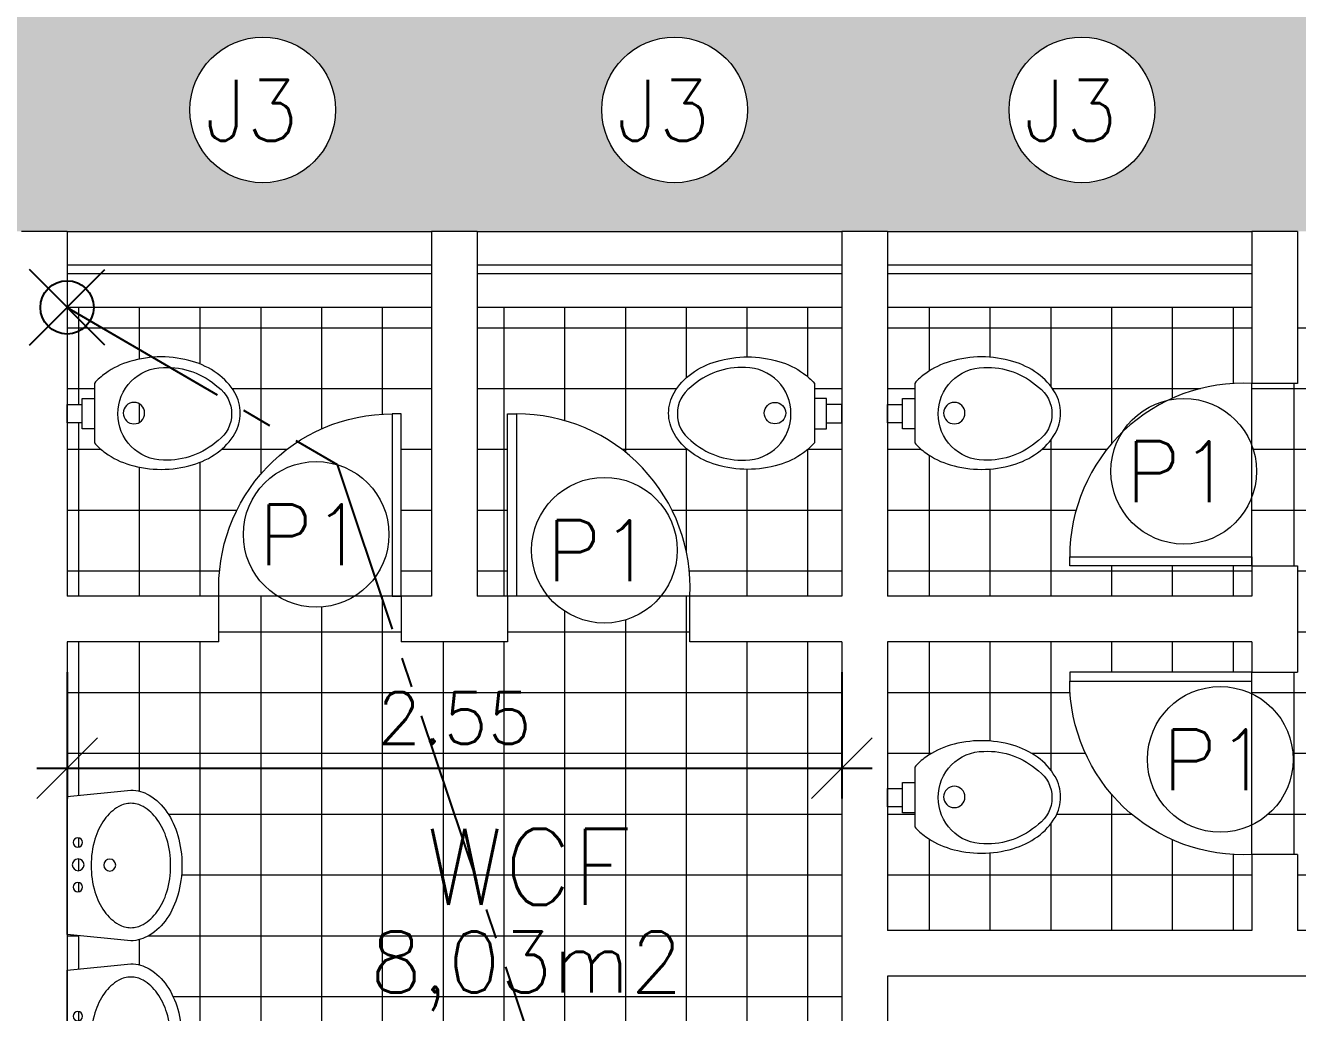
# Model space of a CAD drawing. Header units: millimetres. Extents: x 521 to 1055, y 261 to 520.
# Drawn here: x 558.286 to 562.473, y 502.147 to 505.394 of the extents above; entities that cross this region are included whole.
import ezdxf
from ezdxf.enums import TextEntityAlignment as Align

# ---------------------------------------------------------------- set-up
doc = ezdxf.new("R2010")
doc.units = ezdxf.units.MM
doc.linetypes.add('CENTER2', pattern=[28.575000000000003, 19.05, -3.175, 3.175, -3.175])
doc.linetypes.add('CONTINU', pattern=[0])
doc.layers.add('0.1', color=8, linetype='Continuous', lineweight=13)
doc.layers.add('ppci', color=8, linetype='Continuous')
doc.styles.add('ROMANS', font='romans')
doc.styles.get("Standard").update_dxf_attribs({"font": 'romans.shx'})
doc.dimstyles.new('Fares Eng - 50', dxfattribs={"dimscale": 2, "dimtxt": 0.085, "dimasz": 0.1, "dimexe": 0.05, "dimexo": 0.05, "dimgap": 0.04, "dimtad": 1, "dimzin": 4, "dimdsep": 46, "dimtxsty": 'ROMANS', "dimblk1": 'OBLIQUE', "dimblk2": 'OBLIQUE', "dimsah": 1, "dimcen": 0.05, "dimdle": 0.05, "dimclrd": 8, "dimclre": 8, "dimclrt": 8, "dimaunit": 1, "dimadec": 0, "dimazin": 0, "dimtfac": 1, "dimtix": 1, "dimtmove": 2, "dimatfit": 0, "dimldrblk": 'OPEN90', "dimfxl": 1, "dimtolj": 1, "dimtzin": 0, "dimarcsym": 0})
pattern_1 = [(0, (-0.7382471170010376, 0), (0, 0.2), []), (90, (-0.7382471170010376, 0), (-0.2, 1.224606353822377e-17), [])]
pattern_2 = [(37.50000000000001, (143.7004014686074, 358.238719848207), (-0.008000156479920228, 0.2447066186646712), [0, -0.19304, 0, -0.2159, 0, -0.206375]), (7.499999999999999, (143.7004014686074, 358.238719848207), (0.2247616415690013, 0.3584125502841771), [0, -0.10414, 0, -0.17399, 0, -0.06667500000000001]), (327.5, (143.5441914686074, 358.238719848207), (0.395496185120729, 0.0007185923392728455), [0, -0.0635, 0, -0.2286, 0, -0.29845]), (317.5, (143.5441914686074, 358.238719848207), (0.3817782262361486, 0.1114646616286081), [0, -0.03175, 0, -0.14986, 0, -0.17145])]

# ---------------------------------------------------------------- blocks, each defined once
blk = doc.blocks.new('P60')
at = {"color": 252}
blk.add_lwpolyline([(-0.6000000000000227, 0.05960000000008298), (0, 0.05960000000008298), (0, 0.03000000000000114), (-0.6000000000000227, 0.03000000000000114)], close=True, dxfattribs=at)
at = {"color": 8}
blk.add_arc((-0.02886986666674457, 0.05960000000008306), 0.5711301333332781, 87.10253993610587, 180, dxfattribs=at)
blk = doc.blocks.new('Cuba-emp')
blk.add_lwpolyline([(0.2100034834991149, 0.2482008336621746), (-7.105427357601002e-15, 0.227407372452717), (7.105427357601002e-15, -0.227407372452717), (0.2100034834991291, -0.2482008336621604, 0.1378156270121392), (0.2705880087187396, -0.2311785380375015, 0.1070411790707005), (0.3288221515426883, -0.1757097620058969, 0.0807505460992588), (0.3644727820534435, -0.09904874869174485, 0.06864280771685904), (0.3780384553094791, -0.0007008336622078559, 0.06864280771690003), (0.3644727820534364, 0.09764708136732558, 0.08075054609930853), (0.3288221515426741, 0.1743080946814768, 0.10704117907071), (0.2705880087187253, 0.2297768707130761, 0.1157522192348251), (0.2100034834991149, 0.2482008336621746)], format="xyb")
blk.add_lwpolyline([(0.2100034834991149, 0.2045185337481215, -0.1318273881114975), (0.2501415417997279, 0.1937487812531433, -0.1066332451029667), (0.2967372728202164, 0.1514795764228545, -0.08348179435471227), (0.328253700616866, 0.08706086194230345, -0.0722322283218027), (0.3408968663839005, 1.243449787580175e-14, -0.07223222832186973), (0.3282537006168731, -0.08706086194227858, -0.08348179435460365), (0.2967372728202307, -0.1514795764226058, -0.106633245102999), (0.2501415417997421, -0.1937487812531256, -0.1318273881114998), (0.2100034834991291, -0.2045185337481072, -0.1318273881114848), (0.1698654251985161, -0.1937487812531282, -0.1066332451030064), (0.1232696941780276, -0.151479576422612, -0.08348179435461947), (0.09175326638137804, -0.08706086194228746, -0.07223222832185378), (0.07911010061422985, 3.552713678800501e-15, -0.07223222832187323), (0.09175326638137093, 0.08706086194229457, -0.08348179435457351), (0.1232696941780134, 0.15147957642262, -0.1066332451030294), (0.1698654251985019, 0.1937487812531398, -0.1318273881114961)], format="xyb", close=True)
for centre, radius in [((0.03578416458526235, 0.0710594457912066), 0.01546869292730512), ((0.03651954001270497, -0.002319139823612204), 0.0193358661591314), ((0.03651954001270497, -0.002319139823612204), 0.0193358661591314), ((0.1402810526510621, -0.001433449959218791), 0.01977531766275002), ((0.03578416458526945, -0.07569772543820363), 0.01546869292730512)]:
    blk.add_circle(centre, radius)
blk = doc.blocks.new('Vaso')
for points in [[(0.02999999999997272, -0.04999999999995453), (0.02999999999997272, 0), (-0.02999999999997272, 0), (-0.02999999999997272, -0.04999999999995453)], [(0.04999999999995453, -0.09000000000014552), (0.04999999999995453, -0.04999999999995453), (-0.04999999999995453, -0.04999999999995453), (-0.04999999999995453, -0.09000000000014552)]]:
    blk.add_lwpolyline(points)
for points in [[(0.1828955200001019, -0.3100000000001728, -0.071776), (0.1680402599999979, -0.4129498500001318, -0.083144), (0.128710270000056, -0.4938477600001079, -0.106699), (0.06516211000007388, -0.5518467399999736, -0.132564), (-0.002104480000070907, -0.5700000000001637, -0.132564), (-0.06937106999998832, -0.5518467399999736, -0.106699), (-0.1329192299999704, -0.4938477600001079, -0.083144), (-0.1722492199999124, -0.4129498500001318, -0.071776), (-0.1871044800000163, -0.3100000000001728, -0.071776), (-0.1722492199999124, -0.2070501499999864, -0.083144), (-0.1329192299999704, -0.1261522400000104, -0.060171), (-0.09999999999990905, -0.09000000000014552), (0.09579103999999461, -0.09000000000014552, -0.060171), (0.128710270000056, -0.1261522400000104, -0.083144), (0.1680402599999979, -0.2070501499999864, -0.071776)], [(-0.08763701527800549, -0.4972033683313839, 0.2473999053505774), (0, -0.5413053001348089, 0.2473999053505774), (0.08763701527800549, -0.4972033683313839, 0.1978584598758542), (0.1521044799999345, -0.3175259839795217, 0.4183289460701766), (0, -0.1675407474929216, 0.4183289460701766), (-0.1521044799999345, -0.3175259839795217, 0.1978584598758542)]]:
    blk.add_lwpolyline(points, format="xyb", close=True)
blk.add_circle((-0.002104480000070907, -0.2200259839794398), 0.03525)
blk = doc.blocks.new('ÁREA')
for p in [(4.97462945148186e-05, 0.003761569252461072), (0, 0)]:
    blk.add_attdef('COMPARTIMENTO', text='', height=0.0025).set_placement(p, align=Align.CENTER)
at = {"color": 1}
for p in [(-4.97462945148186e-05, -0.003761569252461072), (-9.94925890296372e-05, -0.007523138504922144)]:
    blk.add_attdef('ÁREA', text='', height=0.002, dxfattribs=at).set_placement(p, align=Align.CENTER)
blk = doc.blocks.new('_OBLIQUE')
at = {"color": 0, "linetype": 'ByBlock'}
blk.add_line((-0.5, -0.5), (0.5, 0.5), dxfattribs=at)
blk = doc.blocks.new('*D2777')
at = {"layer": '0.1', "color": 8, "linetype": 'CONTINU', "lineweight": -2, "transparency": 16777216}
for p, q in [((558.4232697461764, 503.266921684354), (558.4232697461764, 502.851239636272)), ((560.9732697461764, 503.266921684354), (560.9732697461764, 502.851239636272)), ((558.3232697461764, 502.951239636272), (561.0732697461764, 502.951239636272))]:
    blk.add_line(p, q, dxfattribs=at)
at = {"layer": 'DEFPOINTS', "color": 0, "linetype": 'CONTINU', "lineweight": -2, "transparency": 16777216}
for p in [(558.4232697461764, 503.366921684354), (560.9732697461764, 503.366921684354), (560.9732697461764, 502.951239636272)]:
    blk.add_point(p, dxfattribs=at)
at = {"layer": '0.1', "color": 8, "linetype": 'CONTINU', "lineweight": -2, "transparency": 16777216, "xscale": 0.2, "yscale": 0.2, "zscale": 0.2, "rotation": 180}
blk.add_blockref('_OBLIQUE', (558.4232697461764, 502.951239636272), dxfattribs=at)
at = {"layer": '0.1', "color": 8, "linetype": 'CONTINU', "lineweight": -2, "transparency": 16777216, "xscale": 0.2, "yscale": 0.2, "zscale": 0.2}
blk.add_blockref('_OBLIQUE', (560.9732697461764, 502.951239636272), dxfattribs=at)
at = {"layer": '0.1', "color": 8, "linetype": 'CONTINU', "transparency": 16777216, "insert": (559.6982697461764, 503.116239636272), "char_height": 0.17, "attachment_point": 5, "style": 'ROMANS'}
blk.add_mtext('\\A1;2.55', dxfattribs=at)
blk = doc.blocks.new('_Open90')
at = {"color": 0, "linetype": 'ByBlock', "lineweight": -2}
for p, q in [((-0.5, 0.5), (0, 0)), ((0, 0), (-1, 0)), ((0, 0), (-0.5, -0.5))]:
    blk.add_line(p, q, dxfattribs=at)

msp = doc.modelspace()

# ---------------------------------------------------------------- hatches: boundary and pattern name
at = {"layer": '0.1', "linetype": 'CONTINU', "lineweight": -2}
h = msp.add_hatch(dxfattribs=at)
h.set_pattern_fill('AR-SAND,_O', color=8, scale=0.005, double=1)
h.set_pattern_definition(pattern_2)
h.paths.add_polyline_path([(579.8232697461762, 510.2906232377865), (576.3447484961246, 510.2560121180583), (574.9034919957812, 505.432420980831), (579.8232697461763, 505.432420980831)])
h.paths.add_polyline_path([(576.3447484961246, 510.2560121180583), (566.7592648932132, 510.1606370155981), (568.1642979498415, 505.432420980831), (574.9034919957812, 505.432420980831)])
h.paths.add_polyline_path([(566.7592648932132, 510.1606370155981), (560.5031464974845, 510.098388937388), (559.753619572195, 505.432420980831), (568.1642979498415, 505.432420980831)])
h.paths.add_polyline_path([(568.1642979498416, 505.432420980831), (559.7536195721948, 505.432420980831), (559.6386839376752, 504.7169216843538), (559.7732697461763, 504.7169216843538), (560.9732697461764, 504.7169216843542), (561.1232697461762, 504.7169216843538), (562.3232697461763, 504.7169216843542), (562.4732697461761, 504.7169216843538), (563.6982697461763, 504.7169216843542), (563.7982697461762, 504.7169216843542), (565.0232697461763, 504.7169216843542), (565.1732697461762, 504.7169216843538), (566.3024364861766, 504.7169216843549), (566.4024364861765, 504.7169216843542), (567.5316031461766, 504.7169216843549), (567.6316031461765, 504.7169216843542), (568.3769151729446, 504.7169216843546)])
h.paths.add_polyline_path([(563.5144342858755, 505.1163371083941, -1), (563.9937219546157, 505.1163371083941, -1)], flags=16)
h.paths.add_polyline_path([(561.5239054885126, 505.1163371083941, -1), (562.0031931572528, 505.1163371083941, -1)], flags=16)
h.paths.add_polyline_path([(560.1831995466939, 505.1163371083941, -1), (560.6624872154341, 505.1163371083941, -1)], flags=16)
h.paths.add_polyline_path([(574.9034919957812, 505.432420980831), (568.1642979498415, 505.432420980831), (568.3769151729446, 504.7169216843545), (568.7607698061765, 504.7169216843549), (568.8607698061764, 504.7169216843542), (569.9899364661765, 504.7169216843549), (570.0899364661764, 504.7169216843542), (571.2191031261765, 504.7169216843549), (571.3191031261764, 504.7169216843542), (572.4482697861765, 504.7169216843549), (572.5482697861764, 504.7169216843542), (573.6774364461764, 504.7169216843549), (573.7774364461764, 504.7169216843542), (574.6897056314937, 504.7169216843548)])
h.paths.add_polyline_path([(571.9664554963579, 505.1163371083941, -1), (572.5945140574754, 505.1163371083941, -1)], flags=16)
h.paths.add_polyline_path([(579.823269746176, 505.432420980831), (574.9034919957812, 505.432420980831), (574.6897056314936, 504.7169216843546), (574.9066031061764, 504.7169216843549), (575.0066031061763, 504.7169216843542), (576.1357697661764, 504.7169216843549), (576.2357697661763, 504.7169216843542), (577.3649364261764, 504.7169216843549), (577.4649364261763, 504.7169216843542), (578.5941030861763, 504.7169216843549), (578.6941030861763, 504.7169216843542), (579.8232697461762, 504.7169216843549)])
h.paths.add_polyline_path([(579.289110083525, 506.3015917954538), (579.7986338930486, 506.3015917954538), (579.7986338930486, 506.0015917954538), (579.289110083525, 506.0015917954538)], flags=24)
h.paths.add_polyline_path([(577.6697578514143, 506.3015917954538), (578.3792816609382, 506.3015917954538), (578.3792816609382, 506.0015917954538), (577.6697578514143, 506.0015917954538)], flags=24)
h.paths.add_polyline_path([(575.3982697461763, 508.1316514528437), (576.2982697461764, 508.1316514528437), (576.2982697461764, 507.8316514528436), (575.3982697461763, 507.8316514528436)], flags=25)
h.paths.add_polyline_path([(568.5410079014146, 506.3015917954538), (569.0505317109382, 506.3015917954538), (569.0505317109382, 506.0015917954538), (568.5410079014146, 506.0015917954538)], flags=24)
h.paths.add_polyline_path([(572.1685078814144, 506.3015917954538), (572.8780316909383, 506.3015917954538), (572.8780316909383, 506.0015917954538), (572.1685078814144, 506.0015917954538)], flags=24)
h.paths.add_polyline_path([(567.3672578714143, 506.3015917954538), (568.0767816809382, 506.3015917954538), (568.0767816809382, 506.0015917954538), (567.3672578714143, 506.0015917954538)], flags=25)
h.paths.add_polyline_path([(573.9113054904619, 506.9663638188315), (574.7827340618906, 506.9663638188315), (574.7827340618906, 506.6663638188314), (573.9113054904619, 506.6663638188314)], flags=24)
h.paths.add_polyline_path([(571.1517660163413, 509.8143493886438), (573.8231945877699, 509.8143493886438), (573.8231945877699, 510.1714922457867), (571.1517660163413, 510.1714922457867)], flags=24)
h.paths.add_polyline_path([(559.4435078414144, 506.3015917954538), (559.9530316509383, 506.3015917954538), (559.9530316509383, 506.0015917954538), (559.4435078414144, 506.0015917954538)], flags=9)
h.paths.add_polyline_path([(560.0327935557002, 506.3015917954538), (560.7137459366525, 506.3015917954538), (560.7137459366525, 506.0015917954538), (560.0327935557002, 506.0015917954538)], flags=24)
h.paths.add_polyline_path([(560.7935078414143, 506.3015917954538), (561.3030316509382, 506.3015917954538), (561.3030316509382, 506.0015917954538), (560.7935078414143, 506.0015917954538)], flags=24)
h.paths.add_polyline_path([(561.3827935557001, 506.3015917954538), (562.0637459366524, 506.3015917954538), (562.0637459366524, 506.0015917954538), (561.3827935557001, 506.0015917954538)], flags=24)
h.paths.add_polyline_path([(562.1435078414145, 506.3015917954538), (562.6530316509381, 506.3015917954538), (562.6530316509381, 506.0015917954538), (562.1435078414145, 506.0015917954538)], flags=24)
h.paths.add_polyline_path([(563.3935078414145, 506.3015917954538), (564.1030316509382, 506.3015917954538), (564.1030316509382, 506.0015917954538), (563.3935078414145, 506.0015917954538)], flags=24)
h.paths.add_polyline_path([(564.8435078414143, 506.3015917954538), (565.3530316509382, 506.3015917954538), (565.3530316509382, 506.0015917954538), (564.8435078414143, 506.0015917954538)], flags=24)
h.paths.add_polyline_path([(565.5827935556999, 506.3015917954538), (566.2637459366524, 506.3015917954538), (566.2637459366524, 506.0015917954538), (565.5827935556999, 506.0015917954538)], flags=24)
h.paths.add_polyline_path([(560.6935078414144, 506.9663638188315), (561.4030316509381, 506.9663638188315), (561.4030316509381, 506.6663638188314), (560.6935078414144, 506.6663638188314)], flags=24)
h.paths.add_polyline_path([(566.6672578714143, 506.9663638188315), (567.3767816809382, 506.9663638188315), (567.3767816809382, 506.6663638188314), (566.6672578714143, 506.6663638188314)], flags=24)
h.paths.add_polyline_path([(563.5325175318214, 504.9648247685257), (563.9372794365834, 504.9648247685257), (563.9372794365834, 505.2648247685257), (563.5325175318214, 505.2648247685257)], flags=24)
h.paths.add_polyline_path([(561.5419887344585, 504.9648247685257), (561.9372268296966, 504.9648247685257), (561.9372268296966, 505.2648247685257), (561.5419887344585, 505.2648247685257)], flags=24)
h.paths.add_polyline_path([(560.2012827926399, 504.9648247685257), (560.5965208878779, 504.9648247685257), (560.5965208878779, 505.2648247685257), (560.2012827926399, 505.2648247685257)], flags=24)
h.paths.add_polyline_path([(571.984538742304, 504.9648247685257), (572.5702530280183, 504.9648247685257), (572.5702530280183, 505.2648247685257), (571.984538742304, 505.2648247685257)], flags=24)
h = msp.add_hatch(dxfattribs=at)
h.set_pattern_fill('AR-SAND,_O', color=8, scale=0.005, double=1)
h.set_pattern_definition(pattern_2)
h.paths.add_polyline_path([(560.5031464974846, 510.098388937388), (552.37060162345, 510.0174705056474), (554.3316849123622, 505.432420980831), (559.753619572195, 505.432420980831)])
h.paths.add_polyline_path([(559.753619572195, 505.432420980831), (556.5315332242425, 505.432420980831), (556.5315332242424, 504.716921684354), (556.9232697461764, 504.7169216843542), (557.0732697461764, 504.7169216843535), (558.2732697461764, 504.7169216843538), (558.4232697461764, 504.7169216843538), (559.6232697461764, 504.7169216843542), (559.6386839376753, 504.7169216843541)])
h.paths.add_polyline_path([(557.4273054094059, 505.1163371083941, -1), (557.9065930781462, 505.1163371083941, -1)], flags=16)
h.paths.add_polyline_path([(558.8275978308412, 505.1163371083941, -1), (559.3068854995815, 505.1163371083941, -1)], flags=16)
h.paths.add_polyline_path([(556.5315332242426, 505.432420980831), (554.3316849123623, 505.432420980831), (554.6377129510901, 504.7169216843539), (555.5732697461765, 504.7169216843542), (555.6732697461764, 504.7169216843542), (556.5315332242424, 504.7169216843542)])
h.paths.add_polyline_path([(554.3316849123623, 505.432420980831), (544.9772643592248, 505.432420980831), (544.9301289858154, 504.7169216843541), (545.2857697461762, 504.7169216843541), (545.3857697461763, 504.7169216843538), (546.7482697461763, 504.7169216843541), (546.8482697461764, 504.7169216843538), (548.2207697461763, 504.7169216843541), (548.3707697461764, 504.7169216843539), (549.7232697461764, 504.7169216843541), (549.9732697461764, 504.7169216843539), (550.0232697461763, 504.7169216843539), (550.2732697461763, 504.7169216843539), (551.5232697461768, 504.7169216843542), (551.6232697461767, 504.7169216843542), (552.8732697461767, 504.7169216843542), (552.9732697461766, 504.7169216843542), (554.2232697461766, 504.7169216843542), (554.3232697461765, 504.7169216843542), (554.63771295109, 504.7169216843542)])
h.paths.add_polyline_path([(553.4945689951155, 505.1163371083941, -1), (554.122627556233, 505.1163371083941, -1)], flags=16)
h.paths.add_polyline_path([(548.8847540960406, 505.1163371083941, -1), (549.364041764781, 505.1163371083941, -1)], flags=16)
h.paths.add_polyline_path([(546.0096853077788, 505.1163371083941, -1), (546.4889729765191, 505.1163371083941, -1)], flags=16)
h.paths.add_polyline_path([(552.3706016234503, 510.0174705056474), (545.2746651615216, 509.9468662779273), (544.9772643592249, 505.432420980831), (554.3316849123622, 505.432420980831)])
h.paths.add_polyline_path([(554.462665702182, 508.482475004308), (556.0483799878964, 508.482475004308), (556.0483799878964, 508.8396178614508), (554.462665702182, 508.8396178614508)], flags=24)
h.paths.add_polyline_path([(553.9121556843082, 508.7987586793575), (556.6121556843082, 508.7987586793575), (556.6121556843082, 509.1559015365003), (553.9121556843082, 509.1559015365003)], flags=24)
h.paths.add_polyline_path([(556.7435078414144, 506.3015917954538), (557.2530316509383, 506.3015917954538), (557.2530316509383, 506.0015917954538), (556.7435078414144, 506.0015917954538)], flags=24)
h.paths.add_polyline_path([(557.3327935557002, 506.3015917954538), (558.0137459366526, 506.3015917954538), (558.0137459366526, 506.0015917954538), (557.3327935557002, 506.0015917954538)], flags=24)
h.paths.add_polyline_path([(558.0935078414145, 506.3015917954538), (558.6030316509384, 506.3015917954538), (558.6030316509384, 506.0015917954538), (558.0935078414145, 506.0015917954538)], flags=24)
h.paths.add_polyline_path([(558.6827935557003, 506.3015917954538), (559.3637459366525, 506.3015917954538), (559.3637459366525, 506.0015917954538), (558.6827935557003, 506.0015917954538)], flags=24)
h.paths.add_polyline_path([(559.4435078414144, 506.3015917954538), (559.9530316509383, 506.3015917954538), (559.9530316509383, 506.0015917954538), (559.4435078414144, 506.0015917954538)], flags=24)
h.paths.add_polyline_path([(553.2482697461766, 506.9663638188315), (553.9482697461765, 506.9663638188315), (553.9482697461765, 506.6663638188314), (553.2482697461766, 506.6663638188314)], flags=25)
h.paths.add_polyline_path([(558.1982697461763, 507.5471303098533), (559.0982697461764, 507.5471303098533), (559.0982697461764, 507.2471303098532), (558.1982697461763, 507.2471303098532)], flags=24)
h.paths.add_polyline_path([(549.5208499087555, 505.4382552036184), (557.2303737182793, 505.4382552036184), (557.2303737182793, 505.7953980607612), (549.5208499087555, 505.7953980607612)], flags=9)
h.paths.add_polyline_path([(558.8456810767873, 504.9648247685257), (559.2409191720253, 504.9648247685257), (559.2409191720253, 505.2648247685257), (558.8456810767873, 505.2648247685257)], flags=24)
h.paths.add_polyline_path([(557.445388655352, 504.9648247685257), (557.84062675059, 504.9648247685257), (557.84062675059, 505.2648247685257), (557.445388655352, 505.2648247685257)], flags=24)
h.paths.add_polyline_path([(547.4454370721091, 504.7284276201907), (547.4454370721091, 505.2379514297145), (547.7454370721091, 505.2379514297145), (547.7454370721091, 504.7284276201907)], flags=24)
h.paths.add_polyline_path([(553.5126522410617, 504.9648247685257), (554.1078903362998, 504.9648247685257), (554.1078903362998, 505.2648247685257), (553.5126522410617, 505.2648247685257)], flags=24)
h.paths.add_polyline_path([(548.9028373419867, 504.9648247685257), (549.2980754372247, 504.9648247685257), (549.2980754372247, 505.2648247685257), (548.9028373419867, 505.2648247685257)], flags=24)
h.paths.add_polyline_path([(546.0277685537249, 504.9648247685257), (546.4230066489629, 504.9648247685257), (546.4230066489629, 505.2648247685257), (546.0277685537249, 505.2648247685257)], flags=24)
h.paths.add_polyline_path([(545.7172578414143, 506.3015917954538), (546.426781650938, 506.3015917954538), (546.426781650938, 506.0015917954538), (545.7172578414143, 506.0015917954538)], flags=24)
h.paths.add_polyline_path([(548.0410078414143, 506.3015917954538), (548.5505316509382, 506.3015917954538), (548.5505316509382, 506.0015917954538), (548.0410078414143, 506.0015917954538)], flags=24)
h.paths.add_polyline_path([(548.7065435557001, 506.3015917954538), (549.3874959366524, 506.3015917954538), (549.3874959366524, 506.0015917954538), (548.7065435557001, 506.0015917954538)], flags=24)
h.paths.add_polyline_path([(549.5220634914444, 506.3015917954538), (550.0315873009681, 506.3015917954538), (550.0315873009681, 506.0015917954538), (549.5220634914444, 506.0015917954538)], flags=24)
h.paths.add_polyline_path([(549.9467969061288, 506.3015917954538), (550.4563207156525, 506.3015917954538), (550.4563207156525, 506.0015917954538), (549.9467969061288, 506.0015917954538)], flags=24)
h.paths.add_polyline_path([(553.2482697461766, 506.3015917954538), (553.9482697461765, 506.3015917954538), (553.9482697461765, 506.0015917954538), (553.2482697461766, 506.0015917954538)], flags=25)
h.paths.add_polyline_path([(549.7435078414146, 506.9663638188315), (550.2530316509385, 506.9663638188315), (550.2530316509385, 506.6663638188314), (549.7435078414146, 506.6663638188314)], flags=24)
at = {"layer": '0.1', "linetype": 'CONTINU'}
h = msp.add_hatch(dxfattribs=at)
h.set_pattern_fill('_USER', color=8, scale=0.2, style=0, double=1, pattern_type=0)
h.set_pattern_definition(pattern_1)
h.paths.add_polyline_path([(559.6232697461764, 504.4669216843537), (558.4232697461764, 504.4669216843537), (558.4232697461764, 504.1469216843539), (558.4732697461764, 504.146921684354), (558.4732697461764, 504.086921684354), (558.4232697461765, 504.086921684354), (558.4232697461765, 503.516921684354), (558.9232697461764, 503.516921684354, -0.429104006710311), (559.4936697461764, 504.1169216843539), (559.5232697461764, 504.116921684354), (559.5232697461764, 503.516921684354), (559.6232697461764, 503.516921684354)])
h.paths.add_polyline_path([(558.9751165855158, 504.1862925837073, 0.1066991575323951), (558.9171175635618, 504.2498408735219, 0.08314408802963008), (558.8362195723806, 504.2891709113672), (558.8362195491638, 504.2891709182099, -0.0831441104033529), (558.9171175635631, 504.2498408735213, -0.106699157531263), (558.975116585516, 504.1862925837069, -0.1325649310404886), (558.9932697461749, 504.1190254775615, -0.1325623175797701), (558.9751165855155, 504.0517597450003), (558.9751163200673, 504.0517592890117, 0.13256534014426), (558.9932697461761, 504.1190265385374, 0.1325629123671235)], flags=16)
h.paths.add_polyline_path([(558.6785457301559, 504.119026164354, -1), (558.6080457301558, 504.119026164354, -1)], flags=0)
edge = h.paths.add_edge_path(flags=16)
edge.add_arc((558.7332694957762, 504.2981868024705), 0.3641606381167159, 270.000039397132, 286.4217251346267)
edge.add_arc((558.7592274106877, 504.2101112611851), 0.272339538585894, 286.4218097910502, 305.4332831307458)
edge.add_arc((558.7989162615168, 504.1543323025934), 0.2038815434231308, 305.4332781554137, 329.7947176376189)
edge.add_arc((558.8595655781334, 504.1190261500253), 0.1337041680432203, 329.7946885126933, 360.0000061402239)
edge.add_arc((558.8595655781338, 504.1190261786826), 0.1337041680427554, 359.9999938598248, 390.2053114873627)
edge.add_arc((558.7989162615168, 504.0837200261144), 0.2038815434231379, 30.20528236238112, 54.56672184458628)
edge.add_arc((558.7592274106877, 504.0279410675227), 0.2723395385859037, 54.56671686925417, 73.57819020894983)
edge.add_arc((558.7332694957762, 503.9398655262373), 0.3641606381167082, 73.5782748653733, 89.99996060286799)
edge.add_arc((558.7332699965768, 503.9398655262365), 0.3641606381175117, 90.00003939711412, 106.4217251346084)
edge.add_arc((558.7073120816652, 504.0279410675227), 0.272339538585894, 106.4218097910502, 125.4332831307458)
edge.add_arc((558.6676243238508, 504.0837188829291), 0.2038831085607021, 125.4333421757135, 139.2069129600714)
edge.add_line((558.5132697461765, 504.2169216843538), (558.5132697461765, 504.0211306443539))
edge.add_arc((558.6676243238508, 504.1543334457787), 0.203883108560706, 220.7930870399286, 234.5666578242865)
edge.add_arc((558.7073120816652, 504.2101112611851), 0.2723395385859037, 234.5667168692542, 253.5781902089498)
edge.add_arc((558.7332699965768, 504.2981868024713), 0.3641606381175037, 253.5782748653916, 269.9999606028858)
h = msp.add_hatch(dxfattribs=at)
h.set_pattern_fill('_USER', color=8, scale=0.2, style=0, double=1, pattern_type=0)
h.set_pattern_definition(pattern_1)
h.paths.add_polyline_path([(560.6632697404576, 504.304026164354, -0.0717738163840204), (560.766216555329, 504.2891718005626, -0.08314542874790412), (560.8471161826008, 504.2498418561219, -0.06017299907867099), (560.8832697461762, 504.2169216843539), (560.8832697461762, 504.166921684354), (560.9232697461764, 504.1669216843539), (560.9232697461764, 504.146921684354), (560.9732697461764, 504.146921684354), (560.9732697461764, 504.4669216843538), (559.7732697461762, 504.4669216843537), (559.7732697461763, 503.5169216843541), (559.8732697461764, 503.516921684354), (559.8732697461764, 504.116921684354), (559.9028697461775, 504.1169216843539, -0.4291040067098116), (560.4732697461765, 503.5169216843539), (560.5032697461763, 503.5169216843539), (560.9732697461764, 503.516921684354), (560.9732697461764, 504.086921684354), (560.9232697461764, 504.086921684354), (560.9232697461764, 504.066921684354), (560.8832697461762, 504.066921684354), (560.8832697461762, 504.021130644354, -0.06017308747049013), (560.847116124077, 503.9882104309447, -0.08314537650090414), (560.7662165406518, 503.9488805238196, -0.07177380582529734), (560.6632697404577, 503.9340261643538, -0.07177381203562719), (560.5603229320976, 503.948880529597, -0.08314699059320012), (560.4794219287897, 503.9882114551862, -0.1066991575324949), (560.4214229068363, 504.0517597450013, -0.1325643362497204), (560.4032697461766, 504.1190265385367, -0.1325629123685295), (560.4214229068369, 504.1862925837073, -0.1066991575323951), (560.479421928791, 504.2498408735219, -0.08314699236206406), (560.5603229339345, 504.2891717996521, -0.07177381071414643)])
edge = h.paths.add_edge_path(flags=17)
edge.add_arc((560.7532437621969, 504.119026164354), 0.03525, 0, 360)
h = msp.add_hatch(dxfattribs=at)
h.set_pattern_fill('_USER', color=8, scale=0.2, style=0, double=1, pattern_type=0)
h.set_pattern_definition(pattern_1)
h.paths.add_polyline_path([(561.8958736028676, 504.0556261160426, -0.2031443312567267), (562.0493883460459, 504.1624276619034, -0.1241188615552463), (562.3232697461763, 504.2169216843541), (562.3232697461764, 504.4669216843538), (561.1232697461762, 504.4669216843537), (561.1232697461762, 504.146921684354), (561.1732697461762, 504.146921684354), (561.1732697461762, 504.086921684354), (561.1232697461762, 504.086921684354), (561.1232697461762, 503.516921684354), (562.3232697461763, 503.516921684354), (562.3232697461763, 503.616921684354), (561.7232697461762, 503.6169216843539), (561.7232697461762, 503.6465216843541, -0.2023184007486449)])
h.paths.add_polyline_path([(561.6171175635628, 504.2498408735216, -0.1066991575329118), (561.6751165855164, 504.1862925837061, -0.1325639210043903), (561.6932697461763, 504.1190260084158, -0.1325633276141561), (561.6751165855152, 504.051759745), (561.6751163357383, 504.0517593159316, 0.1325642720092114), (561.6932697461763, 504.1190260082956, 0.1325639212358733), (561.6751165855155, 504.1862925837074, 0.1066991575332728), (561.6171175635611, 504.2498408735225, 0.08314408362926563), (561.5362195769462, 504.2891709100215), (561.536219549215, 504.2891709181947, -0.08314411035358679)], flags=0)
h.paths.add_polyline_path([(561.3080457301556, 504.119026164354, -1), (561.3785457301557, 504.119026164354, -1)], flags=0)
edge = h.paths.add_edge_path(flags=16)
edge.add_arc((561.433269495776, 504.2981868024705), 0.3641606381167159, 270.000039397132, 286.4217251346267)
edge.add_arc((561.4592274106875, 504.2101112611851), 0.272339538585894, 286.4218097910502, 305.4332831307458)
edge.add_arc((561.4989162615166, 504.1543323025934), 0.2038815434231308, 305.4332781554137, 329.7947176376189)
edge.add_arc((561.5595655781332, 504.1190261500253), 0.1337041680432203, 329.7946885126933, 360.0000061402239)
edge.add_arc((561.5595655781336, 504.1190261786826), 0.1337041680427554, 359.9999938598248, 390.2053114873627)
edge.add_arc((561.4989162615166, 504.0837200261144), 0.2038815434231379, 30.20528236238112, 54.56672184458628)
edge.add_arc((561.4592274106875, 504.0279410675227), 0.2723395385859037, 54.56671686925417, 73.57819020894983)
edge.add_arc((561.433269495776, 503.9398655262373), 0.3641606381167082, 73.5782748653733, 89.99996060286799)
edge.add_arc((561.4332699965767, 503.9398655262365), 0.3641606381175117, 90.00003939711412, 106.4217251346084)
edge.add_arc((561.407312081665, 504.0279410675227), 0.272339538585894, 106.4218097910502, 125.4332831307458)
edge.add_arc((561.3676243238506, 504.0837188829291), 0.2038831085607021, 125.4333421757135, 139.2069129600714)
edge.add_line((561.2132697461764, 504.2169216843538), (561.2132697461764, 504.0211306443539))
edge.add_arc((561.3676243238506, 504.1543334457787), 0.203883108560706, 220.7930870399286, 234.5666578242865)
edge.add_arc((561.407312081665, 504.2101112611851), 0.2723395385859037, 234.5667168692542, 253.5781902089498)
edge.add_arc((561.4332699965767, 504.2981868024713), 0.3641606381175037, 253.5782748653916, 269.9999606028858)
h = msp.add_hatch(dxfattribs=at)
h.set_pattern_fill('_USER', color=8, scale=0.2, style=0, double=1, pattern_type=0)
h.set_pattern_definition(pattern_1)
h.paths.add_polyline_path([(564.4232697461762, 504.3373216843538), (564.4232697461762, 504.366921684354), (565.0232697461763, 504.3669216843539), (565.0232697461762, 504.3969216843539), (565.0232697461762, 504.4669216843538), (563.7982697461762, 504.4669216843537), (563.6417556591673, 504.4669216843537), (562.4732697461762, 504.4669216843538), (562.473269746176, 504.216921684354), (562.3232697461763, 504.2169216843541), (562.3232697461763, 504.0113971436646, -0.08920717178748867), (562.3382863244939, 503.9279000587459, -0.08920717178748867), (562.3232697461763, 503.8444029738271), (562.3232697461762, 503.6169216843541), (562.4732697461761, 503.6169216843539), (562.4732697461762, 503.586921684354), (562.4732697461761, 503.266921684354), (562.3232697461763, 503.2669216843541), (562.3232697461763, 503.237321684354), (562.3232697461763, 503.1959024911604, -0.287679326658878), (562.4586045919638, 502.9801507767929, -0.287679326658878), (562.3232697461763, 502.7643990624255), (562.3232697461762, 502.6669216843541), (562.4732697461762, 502.666921684354), (562.4732697461762, 502.636921684354), (562.473269746176, 502.4169216843539), (563.4732697461761, 502.416921684354), (563.4732697461761, 502.716921684354), (563.5732697461762, 502.716921684354), (565.0232697461762, 502.7169216843538), (565.0232697461762, 503.7669216843538, -0.4291040067103095)])
h.paths.add_polyline_path([(563.8508211639165, 504.3266406317027, -1), (563.8903717992421, 504.3266406317027, -1)], flags=16)
h.paths.add_polyline_path([(563.9293920641309, 504.4311375197685, -1), (563.9603294499855, 504.4311375197685, -1)], flags=16)
h.paths.add_polyline_path([(563.8521463052845, 504.430402144341, -1), (563.8908180376027, 504.430402144341, -1)], flags=16)
h.paths.add_polyline_path([(563.7826348929015, 504.4311375197685, -1), (563.813572278756, 504.4311375197685, -1)], flags=16)
h.paths.add_polyline_path([(563.2794707366328, 504.3266406317027, -1), (563.3190213719583, 504.3266406317027, -1)], flags=16)
h.paths.add_polyline_path([(563.3580416368471, 504.4311375197685, -1), (563.3889790227017, 504.4311375197685, -1)], flags=16)
h.paths.add_polyline_path([(563.2807958780007, 504.430402144341, -1), (563.319467610319, 504.430402144341, -1)], flags=16)
h.paths.add_polyline_path([(563.2112844656177, 504.4311375197685, -1), (563.2422218514723, 504.4311375197685, -1)], flags=16)
h.paths.add_polyline_path([(563.4674157206626, 503.4641689360853), (564.3424157206626, 503.4641689360853), (564.3424157206626, 503.8391689360853), (563.4674157206626, 503.8391689360853)], flags=8)
h.paths.add_polyline_path([(563.2006638337746, 503.1410950283431), (564.5959019290127, 503.1410950283431), (564.5959019290127, 503.4982378854859), (563.2006638337746, 503.4982378854859)], flags=8)
edge = h.paths.add_edge_path()
edge.add_line((563.0496117706741, 504.2569182008546), (563.0704052318836, 504.4669216843537))
edge.add_line((563.0704052318836, 504.4669216843537), (563.525219976789, 504.4669216843537))
edge.add_line((563.525219976789, 504.4669216843537), (563.5460134379985, 504.2569182008546))
edge.add_arc((563.4296882568436, 504.2569182008546), 0.1163251811548207, -31.387297163865014, 0, ccw=False)
edge.add_arc((563.3668063789374, 504.2952823299282), 0.1899861407506768, 304.1737272449669, 328.61270283615664, ccw=False)
edge.add_arc((563.3255388390152, 504.3560656062937), 0.2634546138323976, 285.7071338177283, 304.1737272450641, ccw=False)
edge.add_arc((563.2985134379991, 504.4521655997532), 0.3632823707089864, 269.99999999991036, 285.7071338175139, ccw=False)
edge.add_arc((563.2985134379979, 504.452165599753), 0.3632823707087596, 254.29286618247642, 270.0000000000897, ccw=False)
edge.add_arc((563.2714880369817, 504.3560656062936), 0.2634546138322602, 235.8262727549424, 254.2928661822888, ccw=False)
edge.add_arc((563.2302204970596, 504.2952823299281), 0.1899861407506199, 211.3872971638287, 235.8262727550235, ccw=False)
edge.add_arc((563.1673386191534, 504.2569182008546), 0.1163251811548238, 180, 211.387297163865, ccw=False)
edge.add_line((563.6209621979579, 504.2569182008546), (563.6417556591673, 504.4669216843537))
edge.add_line((563.6417556591673, 504.4669216843537), (564.0965704040727, 504.4669216843537))
edge.add_line((564.0965704040727, 504.4669216843537), (564.1173638652822, 504.2569182008546))
edge.add_arc((564.0010386841274, 504.2569182008546), 0.1163251811548207, -31.387297163865014, 0, ccw=False)
edge.add_arc((563.9381568062212, 504.2952823299282), 0.1899861407506768, 304.1737272449669, 328.61270283615664, ccw=False)
edge.add_arc((563.8968892662989, 504.3560656062937), 0.2634546138323976, 285.7071338177283, 304.1737272450641, ccw=False)
edge.add_arc((563.8698638652828, 504.4521655997532), 0.3632823707089864, 269.99999999991036, 285.7071338175139, ccw=False)
edge.add_arc((563.8698638652817, 504.452165599753), 0.3632823707087596, 254.29286618247642, 270.0000000000897, ccw=False)
edge.add_arc((563.8428384642655, 504.3560656062936), 0.2634546138322602, 235.8262727549424, 254.2928661822888, ccw=False)
edge.add_arc((563.8015709243433, 504.2952823299281), 0.1899861407506199, 211.3872971638287, 235.8262727550235, ccw=False)
edge.add_arc((563.7386890464371, 504.2569182008546), 0.1163251811548238, 180, 211.387297163865, ccw=False)
h.paths.add_polyline_path([(562.5649522298795, 503.7371597795921), (562.5649522298795, 504.2466835891159), (562.8649522298795, 504.2466835891159), (562.8649522298795, 503.7371597795921)], flags=24)
h.paths.add_polyline_path([(562.5649522298795, 503.1871597795922), (562.5649522298795, 503.6966835891159), (562.8649522298795, 503.6966835891159), (562.8649522298795, 503.1871597795922)], flags=24)
h.paths.add_polyline_path([(562.5649522298795, 502.6371597795922), (562.5649522298795, 503.146683589116), (562.8649522298795, 503.146683589116), (562.8649522298795, 502.6371597795922)], flags=24)
h.paths.add_polyline_path([(563.2006638337746, 503.1410950283431), (564.5959019290127, 503.1410950283431), (564.5959019290127, 503.4982378854859), (563.2006638337746, 503.4982378854859)], flags=24)
h.paths.add_polyline_path([(563.4674157206626, 503.4641689360853), (564.3424157206626, 503.4641689360853), (564.3424157206626, 503.8391689360853), (563.4674157206626, 503.8391689360853)], flags=24)
h = msp.add_hatch(dxfattribs=at)
h.set_pattern_fill('_USER', color=8, scale=0.2, style=0, double=1, pattern_type=0)
h.set_pattern_definition(pattern_1)
h.paths.add_polyline_path([(560.9732697461764, 503.3669216843539), (560.4732697461764, 503.3669216843539), (560.4732697461764, 503.5169216843541), (560.3775905935348, 503.5169216843541, -0.4752994098012994), (560.0059397649927, 503.5169216843541), (559.8732697461763, 503.516921684354), (559.8732697461762, 503.3669216843539), (559.8432697461764, 503.3669216843539), (559.5232697461764, 503.3669216843541), (559.5232697461763, 503.5169216843539), (559.4936697461764, 503.5169216843539), (559.3700967522155, 503.516921684354, -0.2866463599832645), (559.1161873734278, 503.5169216843541), (558.9232697461765, 503.5169216843542), (558.9232697461764, 503.3669216843539), (558.8932697461764, 503.3669216843539), (558.4232697461764, 503.366921684354), (558.4232697461763, 501.3169216843541), (558.9232697461764, 501.3169216843539), (558.9232697461765, 501.1669216843542), (559.1185955543432, 501.1669216843541, -0.246938441665103), (559.3417000556036, 501.166921684354), (559.5232697461764, 501.166921684354), (559.5232697461764, 501.3169216843541), (559.5532697461764, 501.3169216843541), (560.9732697461764, 501.316921684354), (560.9732697461764, 501.4169216843541), (560.3732697461763, 501.4169216843541), (560.3732697461763, 501.4465216843541, -0.4291040067103093), (560.9732697461764, 502.0169216843541), (560.9732697461764, 502.0469216843541)])
h.paths.add_polyline_path([(558.5833261164902, 502.0612261598171, -1), (558.5437754811647, 502.0612261598171, -1)], flags=16)
h.paths.add_polyline_path([(558.5437754811647, 502.6325765871009, -1), (558.5833261164903, 502.6325765871009, -1)], flags=16)
h.paths.add_polyline_path([(558.4435852178344, 502.1354904352961, -1), (558.4745226036889, 502.1354904352961, -1)], flags=16)
h.paths.add_polyline_path([(558.44045342003, 502.0621118496815, -1), (558.4791251523482, 502.0621118496815, -1)], flags=16)
h.paths.add_polyline_path([(558.4435852178343, 502.5600836913505, -1), (558.4745226036889, 502.5600836913505, -1)], flags=16)
h.paths.add_polyline_path([(558.4435852178344, 501.9887332640667, -1), (558.4745226036889, 501.9887332640667, -1)], flags=16)
h.paths.add_polyline_path([(558.4404534200299, 502.6334622769653, -1), (558.4791251523482, 502.6334622769653, -1)], flags=16)
h.paths.add_polyline_path([(558.4435852178343, 502.7068408625799, -1), (558.4745226036889, 502.7068408625799, -1)], flags=16)
h.paths.add_polyline_path([(559.52152773091, 502.4392024712675), (560.3608134451956, 502.4392024712675), (560.3608134451956, 502.8142024712675), (559.52152773091, 502.8142024712675)], flags=8)
h.paths.add_polyline_path([(559.2369187011648, 502.1161285635253), (560.6321567964029, 502.1161285635253), (560.6321567964029, 502.4732714206681), (559.2369187011648, 502.4732714206681)], flags=8)
edge = h.paths.add_edge_path()
edge.add_line((558.6332732296755, 502.3829423034795), (558.4232697461764, 502.403735764689))
edge.add_line((558.4232697461764, 502.403735764689), (558.4232697461764, 502.8585505095944))
edge.add_line((558.4232697461764, 502.8585505095944), (558.6332732296755, 502.8793439708039))
edge.add_arc((558.6332732296755, 502.763018789649), 0.1163251811548776, 58.61270283614948, 90, ccw=False)
edge.add_arc((558.594909100602, 502.7001369117429), 0.1899861407506283, 34.173727244952715, 58.61270283614772, ccw=False)
edge.add_arc((558.5341258242364, 502.6588693718206), 0.2634546138324446, 15.70713381772498, 34.173727245057194, ccw=False)
edge.add_arc((558.438025830777, 502.6318439708045), 0.3632823707089318, -8.969891496235505e-11, 15.707133817516421, ccw=False)
edge.add_arc((558.4380258307772, 502.6318439708033), 0.3632823707087027, -15.707133817517388, 9.86233317235019e-11, ccw=False)
edge.add_arc((558.5341258242365, 502.6048185697872), 0.2634546138323303, 325.82627275493917, 344.29286618228025, ccw=False)
edge.add_arc((558.594909100602, 502.5635510298649), 0.189986140750635, 301.3872971638523, 325.8262727550473, ccw=False)
edge.add_arc((558.6332732296755, 502.5006691519588), 0.1163251811548723, 270, 301.3872971638504, ccw=False)
edge.add_line((558.6332732296755, 501.8115918761957), (558.4232697461764, 501.8323853374052))
edge.add_line((558.4232697461764, 501.8323853374052), (558.4232697461764, 502.2872000823106))
edge.add_line((558.4232697461764, 502.2872000823106), (558.6332732296755, 502.3079935435201))
edge.add_arc((558.6332732296755, 502.1916683623652), 0.1163251811548207, 58.612702836134986, 90, ccw=False)
edge.add_arc((558.594909100602, 502.1287864844591), 0.1899861407506768, 34.173727244966926, 58.612702836156586, ccw=False)
edge.add_arc((558.5341258242364, 502.0875189445368), 0.2634546138324446, 15.70713381772498, 34.173727245057194, ccw=False)
edge.add_arc((558.438025830777, 502.0604935435207), 0.3632823707089318, -8.969891496235505e-11, 15.707133817516421, ccw=False)
edge.add_arc((558.4380258307772, 502.0604935435196), 0.3632823707087027, -15.707133817526085, 8.958522812463343e-11, ccw=False)
edge.add_arc((558.5341258242365, 502.0334681425034), 0.2634546138323303, 325.82627275493917, 344.29286618228025, ccw=False)
edge.add_arc((558.594909100602, 501.9922006025811), 0.189986140750635, 301.3872971638523, 325.8262727550473, ccw=False)
edge.add_arc((558.6332732296755, 501.929318724675), 0.1163251811548238, 270, 301.387297163865, ccw=False)
h.paths.add_polyline_path([(559.2369187011648, 502.1161285635253), (560.6321567964029, 502.1161285635253), (560.6321567964029, 502.4732714206681), (559.2369187011648, 502.4732714206681)], flags=24)
h.paths.add_polyline_path([(559.52152773091, 502.4392024712675), (560.3608134451956, 502.4392024712675), (560.3608134451956, 502.8142024712675), (559.52152773091, 502.8142024712675)], flags=24)
h.paths.add_polyline_path([(559.3435078414145, 503.301239636272), (560.0530316509384, 503.301239636272), (560.0530316509384, 503.001239636272), (559.3435078414145, 503.001239636272)], flags=24)
h = msp.add_hatch(dxfattribs=at)
h.set_pattern_fill('_USER', color=8, scale=0.2, style=0, double=1, pattern_type=0)
h.set_pattern_definition(pattern_1)
h.paths.add_polyline_path([(562.3232697461763, 502.666921684354, -0.4291040067103095), (561.7232697461762, 503.237321684354), (561.7232697461764, 503.2669216843541), (562.3232697461763, 503.266921684354), (562.3232697461763, 503.366921684354), (561.1232697461762, 503.3669216843539), (561.1232697461762, 502.88453803041), (561.1732697461761, 502.8845380304101), (561.1732697461761, 502.8245380304101), (561.1232697461762, 502.82453803041), (561.1232697461762, 502.4169216843541), (562.3232697461764, 502.416921684354)])
h.paths.add_polyline_path([(561.6751165855158, 502.9239089297632, 0.1066991575312351), (561.6171175635625, 502.9874572195773, 0.0831440339197937), (561.5362196285338, 503.0267872408733), (561.5362196061009, 503.0267872474848, -0.08314405553664381), (561.6171175635626, 502.9874572195777, -0.1066991575323884), (561.6751165855161, 502.9239089297627, -0.1325639215798842), (561.6932697461762, 502.8566423541699, -0.1325633270391535), (561.6751165855152, 502.7893760910563), (561.6751163357447, 502.7893756619989, 0.1325642714100077), (561.6932697461762, 502.8566423540498, 0.1325639218096695)], flags=0)
h.paths.add_polyline_path([(561.3080457301555, 502.8566425104101, -1), (561.3785457301556, 502.8566425104101, -1)], flags=0)
edge = h.paths.add_edge_path(flags=16)
edge.add_arc((561.4332694957759, 503.0358031485266), 0.3641606381167727, 270.000039397132, 286.4217251346241)
edge.add_arc((561.4592274106874, 502.9477276072412), 0.272339538585894, 286.4218097910502, 305.4332831307458)
edge.add_arc((561.4989162615165, 502.8919486486494), 0.2038815434230844, 305.433278155423, 329.7947176376327)
edge.add_arc((561.5595655781331, 502.8566424960813), 0.1337041680431917, 329.7946885127143, 360.0000061402482)
edge.add_arc((561.5595655781335, 502.8566425247387), 0.1337041680427554, 359.9999938598004, 390.2053114873416)
edge.add_arc((561.4989162615165, 502.8213363721705), 0.2038815434231093, 30.20528236236731, 54.56672184457702)
edge.add_arc((561.4592274106874, 502.7655574135788), 0.2723395385859037, 54.56671686925417, 73.57819020894983)
edge.add_arc((561.4332694957759, 502.6774818722934), 0.3641606381167628, 73.57827486537583, 89.99996060286799)
edge.add_arc((561.4332699965765, 502.6774818722926), 0.3641606381175685, 90.00003939711412, 106.4217251346059)
edge.add_arc((561.4073120816649, 502.7655574135788), 0.272339538585894, 106.4218097910502, 125.4332831307458)
edge.add_arc((561.3676243238505, 502.8213352289852), 0.2038831085607021, 125.4333421757135, 139.2069129600714)
edge.add_line((561.2132697461763, 502.9545380304099), (561.2132697461763, 502.75874699041))
edge.add_arc((561.3676243238505, 502.8919497918347), 0.203883108560706, 220.7930870399286, 234.5666578242865)
edge.add_arc((561.4073120816649, 502.9477276072412), 0.2723395385859037, 234.5667168692542, 253.5781902089498)
edge.add_arc((561.4332699965765, 503.0358031485274), 0.3641606381175583, 253.5782748653941, 269.9999606028858)

# ---------------------------------------------------------------- linework, layer by layer
at = {"layer": '0.1', "color": 7}
for p, q in [((558.4232697461764, 504.7169216843538), (558.2732697461763, 504.7169216843538)), ((558.4232697461764, 504.7169216843538), (558.4232697461764, 503.516921684354)), ((559.6232697461763, 504.7169216843538), (559.6232697461764, 503.516921684354)), ((559.7732697461763, 504.7169216843538), (559.6232697461764, 504.7169216843538)), ((559.7732697461763, 504.7169216843538), (559.7732697461763, 503.516921684354)), ((560.9732697461764, 504.7169216843538), (560.9732697461764, 503.516921684354)), ((561.1232697461762, 504.7169216843538), (560.9732697461764, 504.7169216843538)), ((561.1232697461762, 504.7169216843538), (561.1232697461762, 503.5169216843541)), ((562.3232697461763, 504.7169216843538), (562.3232697461763, 504.216921684354)), ((562.4732697461761, 504.7169216843538), (562.3232697461763, 504.7169216843538)), ((562.4732697461762, 504.7169216843538), (562.4732697461761, 504.216921684354)), ((562.4732697461761, 504.216921684354), (562.3232697461763, 504.216921684354)), ((562.3232697461763, 503.6169216843539), (562.4732697461761, 503.616921684354)), ((562.3232697461763, 503.616921684354), (562.3232697461763, 503.516921684354)), ((562.4732697461762, 503.616921684354), (562.4732697461761, 503.266921684354)), ((558.9232697461764, 503.516921684354), (558.4232697461763, 503.516921684354)), ((558.9232697461764, 503.3669216843539), (558.9232697461764, 503.516921684354)), ((559.6232697461764, 503.516921684354), (559.5232697461763, 503.516921684354)), ((559.5232697461763, 503.5169216843539), (559.5232697461764, 503.366921684354)), ((559.8732697461763, 503.516921684354), (559.7732697461763, 503.516921684354)), ((559.8732697461763, 503.516921684354), (559.8732697461763, 503.3669216843541)), ((560.9732697461764, 503.516921684354), (560.4732697461764, 503.516921684354)), ((560.4732697461764, 503.3669216843539), (560.4732697461764, 503.516921684354)), ((562.3232697461763, 503.516921684354), (561.1232697461763, 503.516921684354)), ((558.4232697461764, 503.366921684354), (558.4232697461763, 501.316921684354)), ((558.9232697461764, 503.366921684354), (558.4232697461763, 503.366921684354)), ((559.8732697461764, 503.3669216843541), (559.5232697461763, 503.3669216843541)), ((560.9732697461764, 503.366921684354), (560.4732697461764, 503.3669216843539)), ((560.9732697461764, 503.366921684354), (560.9732697461764, 502.016921684354)), ((562.3232697461763, 503.366921684354), (561.1232697461762, 503.366921684354)), ((561.1232697461762, 503.366921684354), (561.1232697461762, 502.416921684354)), ((562.3232697461763, 503.3669216843541), (562.3232697461763, 503.266921684354)), ((562.3232697461765, 503.266921684354), (562.4732697461761, 503.266921684354)), ((562.4732697461761, 502.6669216843539), (562.3232697461763, 502.666921684354)), ((562.3232697461763, 502.6669216843539), (562.3232697461763, 502.416921684354)), ((562.4732697461761, 502.666921684354), (562.4732697461761, 502.4169216843539)), ((562.3232697461764, 502.416921684354), (561.1232697461762, 502.416921684354)), ((565.0232697461762, 502.416921684354), (562.4732697461761, 502.416921684354)), ((565.1732697461762, 502.2669216843541), (561.1232697461762, 502.266921684354)), ((561.1232697461762, 502.266921684354), (561.1232697461763, 502.016921684354))]:
    msp.add_line(p, q, dxfattribs=at)
at = {"layer": '0.1', "color": 8}
for p, q in [((558.4232697461764, 504.7169216843538), (559.6232697461764, 504.7169216843542)), ((559.7732697461763, 504.7169216843538), (560.9732697461764, 504.7169216843542)), ((561.1232697461762, 504.7169216843538), (562.3232697461763, 504.7169216843542)), ((558.4232697461764, 504.6069216843538), (559.6232697461764, 504.6069216843541)), ((559.7732697461763, 504.6069216843538), (560.9732697461764, 504.6069216843541)), ((561.1232697461762, 504.6069216843538), (562.3232697461763, 504.6069216843541)), ((559.6232697461764, 504.5769216843538), (558.4232697461764, 504.5769216843539)), ((560.9732697461764, 504.5769216843538), (559.7732697461763, 504.5769216843539)), ((562.3232697461763, 504.5769216843538), (561.1232697461762, 504.5769216843539)), ((559.6232697461764, 504.4669216843537), (558.4232697461764, 504.4669216843537)), ((560.9732697461764, 504.4669216843537), (559.7732697461763, 504.4669216843537)), ((562.3232697461763, 504.4669216843537), (561.1232697461762, 504.4669216843537)), ((562.3232697461763, 503.6169216843539), (562.3232697461763, 504.216921684354)), ((559.5232697461763, 503.516921684354), (558.9232697461764, 503.5169216843542)), ((560.4732697461764, 503.516921684354), (559.8732697461762, 503.5169216843541)), ((562.3232697461763, 502.666921684354), (562.3232697461763, 503.266921684354))]:
    msp.add_line(p, q, dxfattribs=at)
for centre in [(559.0672416652114, 505.1163371083941), (560.422843381064, 505.1163371083941), (561.7635493228827, 505.1163371083941), (562.0986424901237, 503.9279000587459), (559.2431420628218, 503.7201744191267), (560.1917651792637, 503.6682428089952), (562.2189607575935, 502.9801507767929)]:
    msp.add_circle(centre, 0.2396438343701963, dxfattribs=at)
at = {"layer": 'ppci', "color": 10}
for p, q in [((558.5473084229372, 504.3428830075938), (558.299231069416, 504.5909603611142)), ((558.2992310694165, 504.342883007593), (558.5473084229363, 504.5909603611145))]:
    msp.add_line(p, q, dxfattribs=at)
at = {"layer": 'ppci', "color": 10, "linetype": 'CENTER2', "lineweight": -2, "ltscale": 0.03}
msp.add_lwpolyline([(558.4232697461764, 504.4669216843537), (559.3118892215379, 503.9497457490443), (560.0150439899063, 501.8547149298489), (567.7557797183754, 501.6066733964565), (568.3658383680121, 490.5817819202447), (567.1689960680254, 490.2795652305155), (567.2091089297809, 489.7169216843538)], dxfattribs=at)
at = {"layer": 'ppci', "color": 10}
msp.add_circle((558.4232697461764, 504.4669216843538), 0.08770858946664173, dxfattribs=at)

# ---------------------------------------------------------------- block references
at = {"layer": '0.1', "color": 8, "xscale": -1}
for name, p, rotation in [('Vaso', (558.4232697461764, 504.1169216843539), 90), ('Vaso', (561.1232697461762, 504.1169216843539), 90), ('P60', (559.5532697461764, 503.5169216843539), 89.99999999999999), ('P60', (562.3232697461763, 503.2969216843541), 180), ('Vaso', (561.1232697461761, 502.85453803041), 90), ('Cuba-emp', (558.4232697461764, 502.6311431371417), 180), ('Cuba-emp', (558.4232697461764, 502.0597927098579), 180)]:
    msp.add_blockref(name, p, dxfattribs=dict(at, rotation=rotation))
at = {"layer": '0.1', "color": 8, "rotation": 270}
for name, p in [('Vaso', (560.9732697461764, 504.1169216843539)), ('P60', (559.8432697461764, 503.5169216843539))]:
    msp.add_blockref(name, p, dxfattribs=at)
at = {"layer": '0.1', "color": 8}
msp.add_blockref('P60', (562.3232697461763, 503.586921684354), dxfattribs=at)
ref = msp.add_blockref('ÁREA', (559.9411705880528, 502.5017024712675), dxfattribs=dict(at, xscale=133.3333333333333, yscale=133.3333333333333, zscale=133.3333333333333))
ref.add_attrib('COMPARTIMENTO', 'WCF', dxfattribs={"layer": '0', "color": 3, "height": 0.25}).set_placement((559.9411705880528, 502.5017024712675), align=Align.CENTER)
ref.add_attrib('ÁREA', '8,03m2', dxfattribs={"layer": '0', "color": 1, "height": 0.2}).set_placement((559.9345377487838, 502.2137476111444), align=Align.CENTER)

# ---------------------------------------------------------------- texts
for s, p in [('J3', (558.8766334577397, 505.0148247685257)), ('J3', (560.2322351735922, 505.0148247685257)), ('J3', (561.5729411154109, 505.0148247685257)), ('P1', (561.9080342826519, 503.8263877188775)), ('P1', (559.05253385535, 503.6186620792583)), ('P1', (560.0011569717919, 503.5667304691268)), ('P1', (562.0283525501218, 502.8786384369246))]:
    msp.add_text(s, height=0.2, dxfattribs=at).set_placement(p)

# ---------------------------------------------------------------- dimensions: what is measured, and where the dimension line sits
at = {"layer": '0.1', "color": 8, "linetype": 'CONTINU'}
dim = msp.add_linear_dim(base=(560.9732697461764, 502.951239636272), p1=(558.4232697461764, 503.366921684354), p2=(560.9732697461764, 503.366921684354), dimstyle='Fares Eng - 50', dxfattribs=at)
dim.commit()
dim.dimension.update_dxf_attribs({"geometry": '*D2777', "text_midpoint": (559.6982697461764, 503.116239636272)})

doc.saveas('drawing.dxf')
